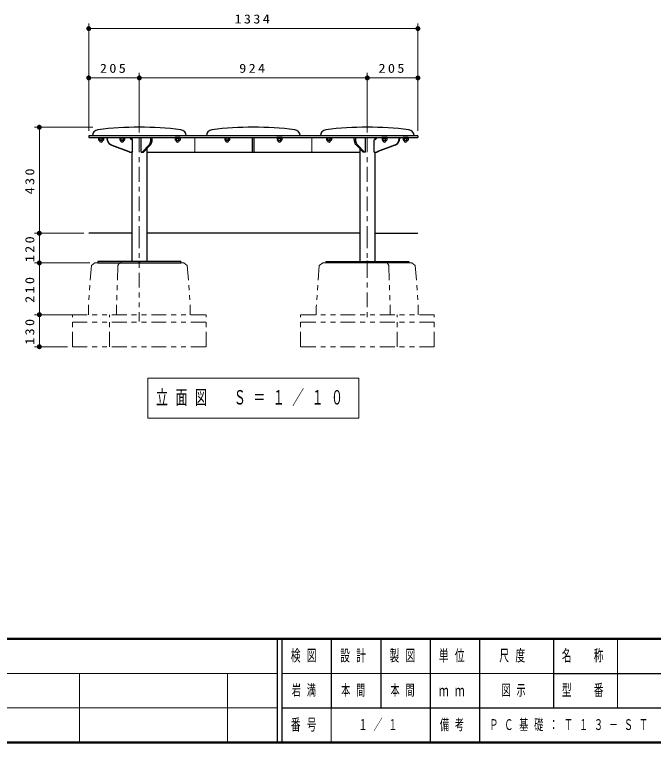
# Model space of a CAD drawing. Units: millimetres on the paper, scale 1:20, with parts at other scales. Extents: x -385 to 0, y 0 to 267.
# Drawn here: x -296.7 to -167.3, y 0 to 147.6 of the extents above; entities that cross this region are included whole.
import ezdxf

# ---------------------------------------------------------------- set-up
doc = ezdxf.new("R2010")
doc.units = ezdxf.units.MM
for name, pattern in [('USER1', [4.5, 2.5, -2]), ('USER2', [6, 3, -1, 1, -1]), ('USER3', [8, 3, -1, 1, -1, 1, -1])]:
    doc.linetypes.add(name, pattern=pattern)
doc.layers.add('LY_1', color=7, linetype='Continuous', lineweight=25)
doc.layers.add('LY_2', color=7, linetype='Continuous', lineweight=13)
doc.styles.add('ＭＳ ゴシック', font='')
doc.styles.get('ＭＳ ゴシック').set_extended_font_data('MS Gothic')

# ---------------------------------------------------------------- blocks, each defined once
blk = doc.blocks.new('filled_dot')
at = {"color": 0, "linetype": 'Continuous', "lineweight": -2, "const_width": 1.25}
blk.add_lwpolyline([(-0.625, 0, 1), (0.625, 0, 1)], format="xyb", close=True, dxfattribs=at)

msp = doc.modelspace()

# ---------------------------------------------------------------- linework, layer by layer
at = {"layer": 'LY_1', "lineweight": 13}
for p, q in [((-281.638, 123.968), (-281.638, 145.718)), ((-281.638, 144.718), (-214.958, 144.718)), ((-214.958, 123.968), (-214.958, 145.718)), ((-281.638, 134.718), (-271.388, 134.718)), ((-271.388, 123.668), (-271.388, 135.718)), ((-271.388, 134.718), (-225.208, 134.718)), ((-225.208, 123.668), (-225.208, 135.718)), ((-225.208, 134.718), (-214.958, 134.718)), ((-280.789, 124.718), (-292.638, 124.718)), ((-291.638, 103.218), (-291.638, 124.718)), ((-282.638, 103.218), (-292.638, 103.218)), ((-291.638, 97.218), (-291.638, 103.218)), ((-281.385, 97.218), (-292.638, 97.218)), ((-291.638, 86.718), (-291.638, 97.218)), ((-282.715, 86.718), (-292.638, 86.718)), ((-291.638, 80.218), (-291.638, 86.718)), ((-285.942, 80.218), (-292.638, 80.218)), ((-269.698, 73.861), (-269.698, 65.728)), ((-226.898, 73.861), (-269.698, 73.861)), ((-226.898, 65.728), (-226.898, 73.861)), ((-269.698, 65.728), (-226.898, 65.728))]:
    msp.add_line(p, q, dxfattribs=at)
at = {"layer": 'LY_1'}
for p, q in [((-214.958, 122.968), (-281.638, 122.968)), ((-281.638, 122.968), (-281.638, 122.668)), ((-281.638, 122.668), (-214.958, 122.668)), ((-279.671, 122.668), (-279.671, 122.593)), ((-279.671, 122.668), (-278.621, 122.668)), ((-279.671, 122.593), (-278.621, 122.593)), ((-278.686, 122.593), (-279.606, 122.593)), ((-279.606, 122.468), (-279.606, 122.593)), ((-279.18, 122.468), (-279.146, 122.593)), ((-279.146, 122.468), (-279.113, 122.593)), ((-278.686, 122.468), (-278.686, 122.593)), ((-278.621, 122.593), (-278.621, 122.668)), ((-275.385, 122.668), (-275.385, 122.593)), ((-275.385, 122.668), (-274.335, 122.668)), ((-275.385, 122.593), (-274.335, 122.593)), ((-274.4, 122.593), (-275.32, 122.593)), ((-275.32, 122.468), (-275.32, 122.593)), ((-274.893, 122.468), (-274.86, 122.593)), ((-274.86, 122.468), (-274.826, 122.593)), ((-274.4, 122.468), (-274.4, 122.593)), ((-274.335, 122.593), (-274.335, 122.668)), ((-272.9, 122.668), (-272.9, 122.186)), ((-264.154, 122.593), (-264.154, 122.668)), ((-263.104, 122.668), (-264.154, 122.668)), ((-263.104, 122.593), (-264.154, 122.593)), ((-264.089, 122.593), (-263.169, 122.593)), ((-264.089, 122.468), (-264.089, 122.593)), ((-263.629, 122.468), (-263.663, 122.593)), ((-263.596, 122.468), (-263.629, 122.593)), ((-263.169, 122.468), (-263.169, 122.593)), ((-263.104, 122.668), (-263.104, 122.593)), ((-254.126, 122.668), (-254.126, 122.593)), ((-254.126, 122.668), (-253.076, 122.668)), ((-254.126, 122.593), (-253.076, 122.593)), ((-253.141, 122.593), (-254.061, 122.593)), ((-254.061, 122.468), (-254.061, 122.593)), ((-253.635, 122.468), (-253.601, 122.593)), ((-253.601, 122.468), (-253.568, 122.593)), ((-253.141, 122.468), (-253.141, 122.593)), ((-253.076, 122.593), (-253.076, 122.668)), ((-243.519, 122.593), (-243.519, 122.668)), ((-242.469, 122.668), (-243.519, 122.668)), ((-242.469, 122.593), (-243.519, 122.593)), ((-243.454, 122.593), (-242.534, 122.593)), ((-243.454, 122.468), (-243.454, 122.593)), ((-242.994, 122.468), (-243.028, 122.593)), ((-242.961, 122.468), (-242.994, 122.593)), ((-242.534, 122.468), (-242.534, 122.593)), ((-242.469, 122.668), (-242.469, 122.593)), ((-233.491, 122.668), (-233.491, 122.593)), ((-233.491, 122.668), (-232.441, 122.668)), ((-233.491, 122.593), (-232.441, 122.593)), ((-232.506, 122.593), (-233.426, 122.593)), ((-233.426, 122.468), (-233.426, 122.593)), ((-233, 122.468), (-232.966, 122.593)), ((-232.966, 122.468), (-232.933, 122.593)), ((-232.506, 122.468), (-232.506, 122.593)), ((-232.441, 122.593), (-232.441, 122.668)), ((-223.695, 122.668), (-223.695, 122.186)), ((-222.261, 122.593), (-222.261, 122.668)), ((-221.211, 122.668), (-222.261, 122.668)), ((-221.211, 122.593), (-222.261, 122.593)), ((-222.196, 122.593), (-221.276, 122.593)), ((-222.196, 122.468), (-222.196, 122.593)), ((-221.736, 122.468), (-221.769, 122.593)), ((-221.702, 122.468), (-221.736, 122.593)), ((-221.276, 122.468), (-221.276, 122.593)), ((-221.211, 122.668), (-221.211, 122.593)), ((-217.974, 122.593), (-217.974, 122.668)), ((-216.924, 122.668), (-217.974, 122.668)), ((-217.974, 122.593), (-217.974, 122.668)), ((-216.924, 122.668), (-217.974, 122.668)), ((-216.924, 122.593), (-217.974, 122.593)), ((-216.924, 122.593), (-217.974, 122.593)), ((-217.909, 122.593), (-216.989, 122.593)), ((-217.909, 122.468), (-217.909, 122.593)), ((-217.909, 122.593), (-216.989, 122.593)), ((-217.909, 122.468), (-217.909, 122.593)), ((-217.449, 122.468), (-217.483, 122.593)), ((-217.449, 122.468), (-217.483, 122.593)), ((-217.416, 122.468), (-217.449, 122.593)), ((-217.416, 122.468), (-217.449, 122.593)), ((-216.989, 122.468), (-216.989, 122.593)), ((-216.989, 122.468), (-216.989, 122.593)), ((-216.924, 122.668), (-216.924, 122.593)), ((-216.924, 122.668), (-216.924, 122.593)), ((-214.958, 122.968), (-214.958, 122.668)), ((-279.571, 122.468), (-279.636, 122.43)), ((-279.636, 122.43), (-279.636, 122.106)), ((-279.571, 122.068), (-279.636, 122.106)), ((-278.686, 122.468), (-279.606, 122.468)), ((-278.722, 122.468), (-279.571, 122.468)), ((-278.722, 122.068), (-279.571, 122.068)), ((-279.391, 122.106), (-279.391, 122.43)), ((-278.901, 122.106), (-278.901, 122.43)), ((-278.722, 122.468), (-278.656, 122.43)), ((-278.722, 122.068), (-278.656, 122.106)), ((-278.656, 122.43), (-278.656, 122.106)), ((-275.284, 122.468), (-275.35, 122.43)), ((-275.35, 122.43), (-275.35, 122.106)), ((-275.284, 122.068), (-275.35, 122.106)), ((-274.4, 122.468), (-275.32, 122.468)), ((-274.435, 122.468), (-275.284, 122.468)), ((-274.435, 122.068), (-275.284, 122.068)), ((-275.105, 122.106), (-275.105, 122.43)), ((-274.615, 122.106), (-274.615, 122.43)), ((-274.435, 122.468), (-274.37, 122.43)), ((-274.435, 122.068), (-274.37, 122.106)), ((-274.37, 122.43), (-274.37, 122.106)), ((-264.053, 122.468), (-264.119, 122.43)), ((-264.119, 122.43), (-264.119, 122.106)), ((-264.053, 122.068), (-264.119, 122.106)), ((-264.089, 122.468), (-263.169, 122.468)), ((-264.053, 122.468), (-263.205, 122.468)), ((-264.053, 122.068), (-263.205, 122.068)), ((-263.874, 122.106), (-263.874, 122.43)), ((-263.384, 122.106), (-263.384, 122.43)), ((-263.205, 122.468), (-263.139, 122.43)), ((-263.205, 122.068), (-263.139, 122.106)), ((-263.139, 122.43), (-263.139, 122.106)), ((-254.025, 122.468), (-254.091, 122.43)), ((-254.091, 122.43), (-254.091, 122.106)), ((-254.025, 122.068), (-254.091, 122.106)), ((-253.141, 122.468), (-254.061, 122.468)), ((-253.177, 122.468), (-254.025, 122.468)), ((-253.177, 122.068), (-254.025, 122.068)), ((-253.846, 122.106), (-253.846, 122.43)), ((-253.356, 122.106), (-253.356, 122.43)), ((-253.177, 122.468), (-253.111, 122.43)), ((-253.177, 122.068), (-253.111, 122.106)), ((-253.111, 122.43), (-253.111, 122.106)), ((-243.419, 122.468), (-243.484, 122.43)), ((-243.484, 122.43), (-243.484, 122.106)), ((-243.419, 122.068), (-243.484, 122.106)), ((-243.454, 122.468), (-242.534, 122.468)), ((-243.419, 122.468), (-242.57, 122.468)), ((-243.419, 122.068), (-242.57, 122.068)), ((-243.239, 122.106), (-243.239, 122.43)), ((-242.749, 122.106), (-242.749, 122.43)), ((-242.57, 122.468), (-242.504, 122.43)), ((-242.57, 122.068), (-242.504, 122.106)), ((-242.504, 122.43), (-242.504, 122.106)), ((-233.391, 122.468), (-233.456, 122.43)), ((-233.456, 122.43), (-233.456, 122.106)), ((-233.391, 122.068), (-233.456, 122.106)), ((-232.506, 122.468), (-233.426, 122.468)), ((-232.542, 122.468), (-233.391, 122.468)), ((-232.542, 122.068), (-233.391, 122.068)), ((-233.211, 122.106), (-233.211, 122.43)), ((-232.721, 122.106), (-232.721, 122.43)), ((-232.542, 122.468), (-232.476, 122.43)), ((-232.542, 122.068), (-232.476, 122.106)), ((-232.476, 122.43), (-232.476, 122.106)), ((-222.16, 122.468), (-222.226, 122.43)), ((-222.226, 122.43), (-222.226, 122.106)), ((-222.16, 122.068), (-222.226, 122.106)), ((-222.196, 122.468), (-221.276, 122.468)), ((-222.16, 122.468), (-221.311, 122.468)), ((-222.16, 122.068), (-221.311, 122.068)), ((-221.981, 122.106), (-221.981, 122.43)), ((-221.491, 122.106), (-221.491, 122.43)), ((-221.311, 122.468), (-221.246, 122.43)), ((-221.311, 122.068), (-221.246, 122.106)), ((-221.246, 122.43), (-221.246, 122.106)), ((-217.873, 122.468), (-217.939, 122.43)), ((-217.873, 122.468), (-217.939, 122.43)), ((-217.939, 122.43), (-217.939, 122.106)), ((-217.939, 122.43), (-217.939, 122.106)), ((-217.873, 122.068), (-217.939, 122.106)), ((-217.873, 122.068), (-217.939, 122.106)), ((-217.909, 122.468), (-216.989, 122.468)), ((-217.909, 122.468), (-216.989, 122.468)), ((-217.873, 122.468), (-217.025, 122.468)), ((-217.873, 122.468), (-217.025, 122.468)), ((-217.873, 122.068), (-217.025, 122.068)), ((-217.873, 122.068), (-217.025, 122.068)), ((-217.694, 122.106), (-217.694, 122.43)), ((-217.694, 122.106), (-217.694, 122.43)), ((-217.204, 122.106), (-217.204, 122.43)), ((-217.204, 122.106), (-217.204, 122.43)), ((-217.025, 122.468), (-216.959, 122.43)), ((-217.025, 122.468), (-216.959, 122.43)), ((-217.025, 122.068), (-216.959, 122.106)), ((-217.025, 122.068), (-216.959, 122.106)), ((-216.959, 122.43), (-216.959, 122.106)), ((-216.959, 122.43), (-216.959, 122.106)), ((-272.9, 119.668), (-272.9, 103.218)), ((-269.875, 120.34), (-269.875, 103.218)), ((-226.72, 120.34), (-226.72, 103.218)), ((-223.695, 119.668), (-223.695, 103.218)), ((-272.9, 103.218), (-281.638, 103.218)), ((-226.72, 103.218), (-269.875, 103.218)), ((-223.695, 103.218), (-214.958, 103.218)), ((-271.538, 97.518), (-271.238, 97.518)), ((-225.058, 97.518), (-225.358, 97.518))]:
    msp.add_line(p, q, dxfattribs=at)
at = {"layer": 'LY_1', "color": 131}
for p, q in [((-277.981, 122.668), (-277.981, 122.457)), ((-277.874, 122.668), (-277.874, 122.457)), ((-270.991, 119.668), (-270.991, 122.668)), ((-269.032, 122.668), (-269.032, 122.542)), ((-268.751, 122.668), (-268.751, 122.542)), ((-248.448, 119.668), (-248.448, 122.668)), ((-248.148, 119.668), (-248.148, 122.668)), ((-227.844, 122.668), (-227.844, 122.542)), ((-227.564, 122.668), (-227.564, 122.542)), ((-225.604, 119.668), (-225.604, 122.668)), ((-218.721, 122.668), (-218.721, 122.457)), ((-218.614, 122.668), (-218.614, 122.457)), ((-277.008, 121.053), (-273.576, 119.764)), ((-276.901, 121.053), (-273.469, 119.764)), ((-272.767, 119.668), (-272.767, 122.168)), ((-269.383, 121.134), (-270.81, 119.668)), ((-269.102, 121.134), (-270.53, 119.668)), ((-227.493, 121.134), (-226.065, 119.668)), ((-227.213, 121.134), (-225.785, 119.668)), ((-223.829, 119.668), (-223.829, 122.168)), ((-219.694, 121.053), (-223.126, 119.764)), ((-219.587, 121.053), (-223.019, 119.764)), ((-272.767, 119.668), (-273.049, 119.668)), ((-270.991, 119.668), (-270.53, 119.668)), ((-269.875, 119.668), (-226.72, 119.668)), ((-225.604, 119.668), (-226.065, 119.668)), ((-223.829, 119.668), (-223.546, 119.668))]:
    msp.add_line(p, q, dxfattribs=at)
at = {"layer": 'LY_1', "linetype": 'USER2', "lineweight": 13}
for p, q in [((-271.388, 122.668), (-271.388, 103.218)), ((-225.208, 122.668), (-225.208, 103.218))]:
    msp.add_line(p, q, dxfattribs=at)
at = {"layer": 'LY_1', "color": 131, "lineweight": 13}
for p, q in [((-260.152, 119.668), (-260.152, 122.668)), ((-236.443, 119.668), (-236.443, 122.668))]:
    msp.add_line(p, q, dxfattribs=at)
at = {"layer": 'LY_1', "color": 4}
for p, q in [((-272.9, 103.218), (-272.9, 97.518)), ((-269.875, 103.218), (-269.875, 97.518)), ((-226.72, 103.218), (-226.72, 97.518)), ((-223.695, 103.218), (-223.695, 97.518)), ((-262.997, 97.518), (-279.778, 97.518)), ((-279.778, 97.518), (-279.778, 97.218)), ((-275.142, 97.518), (-275.142, 97.218)), ((-262.997, 97.518), (-262.997, 97.218)), ((-233.598, 97.518), (-233.598, 97.218)), ((-233.598, 97.518), (-216.817, 97.518)), ((-221.453, 97.518), (-221.453, 97.218)), ((-216.817, 97.518), (-216.817, 97.218)), ((-279.778, 97.218), (-262.997, 97.218)), ((-216.817, 97.218), (-233.598, 97.218))]:
    msp.add_line(p, q, dxfattribs=at)
at = {"layer": 'LY_1', "color": 4, "linetype": 'USER3', "lineweight": 13}
msp.add_line((-271.388, 103.218), (-271.388, 85.305), dxfattribs=at)
at = {"layer": 'LY_1', "color": 4, "linetype": 'USER2', "lineweight": 13}
msp.add_line((-225.208, 103.218), (-225.208, 85.305), dxfattribs=at)
at = {"layer": 'LY_1', "linetype": 'USER3', "lineweight": 13}
for p, q in [((-281.108, 96.689), (-281.715, 88.218)), ((-280.385, 97.218), (-281.108, 96.689)), ((-280.385, 97.218), (-262.391, 97.218)), ((-275.737, 96.689), (-276.009, 88.218)), ((-275.414, 97.218), (-275.737, 96.689)), ((-262.391, 97.218), (-261.668, 96.689)), ((-261.668, 96.689), (-261.061, 88.218)), ((-234.928, 96.689), (-235.535, 88.218)), ((-234.205, 97.218), (-234.928, 96.689)), ((-216.211, 97.218), (-234.205, 97.218)), ((-221.182, 97.218), (-220.858, 96.689)), ((-220.858, 96.689), (-220.586, 88.218)), ((-216.211, 97.218), (-215.488, 96.689)), ((-215.488, 96.689), (-214.881, 88.218)), ((-281.715, 88.218), (-281.715, 86.718)), ((-276.009, 88.218), (-276.009, 86.718)), ((-261.061, 88.218), (-261.061, 86.718)), ((-235.535, 88.218), (-235.535, 86.718)), ((-220.586, 88.218), (-220.586, 86.718)), ((-214.881, 88.218), (-214.881, 86.718)), ((-284.942, 86.718), (-257.834, 86.718)), ((-284.942, 80.218), (-284.942, 86.718)), ((-277.453, 80.218), (-277.453, 86.718)), ((-257.834, 80.218), (-257.834, 86.718)), ((-211.654, 86.718), (-238.762, 86.718)), ((-238.762, 80.218), (-238.762, 86.718)), ((-219.142, 80.218), (-219.142, 86.718)), ((-211.654, 80.218), (-211.654, 86.718)), ((-284.942, 85.218), (-257.834, 85.218)), ((-211.654, 85.218), (-238.762, 85.218)), ((-284.942, 80.218), (-257.834, 80.218)), ((-211.654, 80.218), (-238.762, 80.218))]:
    msp.add_line(p, q, dxfattribs=at)
at = {"layer": 'LY_1', "color": 131}
for points in [[(-269.383, 121.134), (-269.308, 121.229), (-269.24, 121.354), (-269.18, 121.506), (-269.128, 121.683), (-269.087, 121.88), (-269.056, 122.092), (-269.038, 122.315), (-269.032, 122.542)], [(-269.102, 121.134), (-269.028, 121.229), (-268.96, 121.354), (-268.899, 121.506), (-268.848, 121.683), (-268.806, 121.88), (-268.776, 122.092), (-268.758, 122.315), (-268.751, 122.542)], [(-227.493, 121.134), (-227.567, 121.229), (-227.635, 121.354), (-227.696, 121.506), (-227.748, 121.683), (-227.789, 121.88), (-227.819, 122.092), (-227.838, 122.315), (-227.844, 122.542)], [(-227.213, 121.134), (-227.287, 121.229), (-227.355, 121.354), (-227.416, 121.506), (-227.467, 121.683), (-227.509, 121.88), (-227.539, 122.092), (-227.558, 122.315), (-227.564, 122.542)]]:
    msp.add_lwpolyline(points, dxfattribs=at)
for centre, radius, start, end in [((-279.638, 122.968), 1.25, 96.93646, 180), ((-271.388, 55.156), 69.562, 83.06354, 96.93646), ((-263.138, 122.968), 1.25, 0, 83.06354), ((-256.548, 122.968), 1.25, 96.93646, 180), ((-248.298, 55.156), 69.562, 83.06354, 96.93646), ((-240.048, 122.968), 1.25, 0, 83.06354), ((-233.458, 122.968), 1.25, 96.93646, 180), ((-225.208, 55.156), 69.562, 83.06354, 96.93646), ((-216.958, 122.968), 1.25, 0, 83.06354), ((-272.767, 122.668), 0.5, 180, 270), ((-223.829, 122.668), 0.5, 270, 0), ((-276.481, 122.457), 1.5, 180, 249.4154), ((-276.374, 122.457), 1.5, 180, 249.4154), ((-220.221, 122.457), 1.5, 290.5846, 0), ((-220.114, 122.457), 1.5, 290.5846, 0), ((-273.049, 121.168), 1.5, 249.4154, 270), ((-272.942, 121.168), 1.5, 249.4154, 270), ((-223.653, 121.168), 1.5, 270, 290.5846), ((-223.546, 121.168), 1.5, 270, 290.5846)]:
    msp.add_arc(centre, radius, start, end, dxfattribs=at)
at = {"layer": 'LY_1'}
for centre, radius, start, end in [((-279.571, 122.025), 0.443, 66.13494, 89.99997), ((-279.571, 122.511), 0.443, 270.00004, 293.86505), ((-279.146, 122.068), 0.375, 180, 359.99999), ((-279.146, 121.657), 0.811, 72.41193, 107.58806), ((-279.146, 122.879), 0.811, 252.41192, 287.58805), ((-278.722, 122.025), 0.443, 90, 113.86506), ((-278.722, 122.511), 0.443, 246.13492, 269.99998), ((-275.284, 122.025), 0.443, 66.13494, 89.99997), ((-275.284, 122.511), 0.443, 270.00004, 293.86505), ((-274.86, 122.068), 0.375, 180, 359.99999), ((-274.86, 121.657), 0.811, 72.41193, 107.58806), ((-274.86, 122.879), 0.811, 252.41192, 287.58805), ((-274.435, 122.025), 0.443, 90, 113.86506), ((-274.435, 122.511), 0.443, 246.13492, 269.99998), ((-264.053, 122.025), 0.443, 66.13494, 90), ((-264.053, 122.511), 0.443, 270.00002, 293.86508), ((-263.629, 122.068), 0.375, 180.00001, 0), ((-263.629, 121.657), 0.811, 72.41194, 107.58807), ((-263.629, 122.879), 0.811, 252.41195, 287.58808), ((-263.205, 122.025), 0.443, 90.00003, 113.86506), ((-263.205, 122.511), 0.443, 246.13495, 269.99996), ((-254.025, 122.025), 0.443, 66.13494, 89.99997), ((-254.025, 122.511), 0.443, 270.00004, 293.86505), ((-253.601, 122.068), 0.375, 180, 359.99999), ((-253.601, 121.657), 0.811, 72.41193, 107.58806), ((-253.601, 122.879), 0.811, 252.41192, 287.58805), ((-253.177, 122.025), 0.443, 90, 113.86506), ((-253.177, 122.511), 0.443, 246.13492, 269.99998), ((-243.419, 122.025), 0.443, 66.13494, 90), ((-243.419, 122.511), 0.443, 270.00002, 293.86508), ((-242.994, 122.068), 0.375, 180.00001, 0), ((-242.994, 121.657), 0.811, 72.41194, 107.58807), ((-242.994, 122.879), 0.811, 252.41195, 287.58808), ((-242.57, 122.025), 0.443, 90.00003, 113.86506), ((-242.57, 122.511), 0.443, 246.13495, 269.99996), ((-233.391, 122.025), 0.443, 66.13494, 89.99997), ((-233.391, 122.511), 0.443, 270.00004, 293.86505), ((-232.966, 122.068), 0.375, 180, 359.99999), ((-232.966, 121.657), 0.811, 72.41193, 107.58806), ((-232.966, 122.879), 0.811, 252.41192, 287.58805), ((-232.542, 122.025), 0.443, 90, 113.86506), ((-232.542, 122.511), 0.443, 246.13492, 269.99998), ((-222.16, 122.025), 0.443, 66.13494, 90), ((-222.16, 122.511), 0.443, 270.00002, 293.86508), ((-221.736, 122.068), 0.375, 180.00001, 0), ((-221.736, 121.657), 0.811, 72.41194, 107.58807), ((-221.736, 122.879), 0.811, 252.41195, 287.58808), ((-221.311, 122.025), 0.443, 90.00003, 113.86506), ((-221.311, 122.511), 0.443, 246.13495, 269.99996), ((-217.873, 122.025), 0.443, 66.13494, 90), ((-217.873, 122.025), 0.443, 66.13494, 90), ((-217.873, 122.511), 0.443, 270.00002, 293.86508), ((-217.873, 122.511), 0.443, 270.00002, 293.86508), ((-217.449, 122.068), 0.375, 180.00001, 0), ((-217.449, 122.068), 0.375, 180.00001, 0), ((-217.449, 121.657), 0.811, 72.41194, 107.58807), ((-217.449, 121.657), 0.811, 72.41194, 107.58807), ((-217.449, 122.879), 0.811, 252.41195, 287.58808), ((-217.449, 122.879), 0.811, 252.41195, 287.58808), ((-217.025, 122.025), 0.443, 90.00003, 113.86506), ((-217.025, 122.025), 0.443, 90.00003, 113.86506), ((-217.025, 122.511), 0.443, 246.13495, 269.99996), ((-217.025, 122.511), 0.443, 246.13495, 269.99996)]:
    msp.add_arc(centre, radius, start, end, dxfattribs=at)
at = {"layer": 'LY_1', "linetype": 'USER1', "lineweight": 13}
for centre, start, end in [((-279.146, 122.068), 180, 359.99999), ((-274.86, 122.068), 180, 359.99999), ((-263.629, 122.068), 180.00001, 0), ((-253.601, 122.068), 180, 359.99999), ((-242.994, 122.068), 180.00001, 0), ((-232.966, 122.068), 180, 359.99999), ((-221.736, 122.068), 180.00001, 0), ((-217.449, 122.068), 180.00001, 0), ((-217.449, 122.068), 180.00001, 0)]:
    msp.add_arc(centre, 0.325, start, end, dxfattribs=at)
at = {"layer": 'LY_2', "lineweight": 50}
for p, q in [((-385, 21), (0, 21)), ((-385, 0), (0, 0))]:
    msp.add_line(p, q, dxfattribs=at)
at = {"layer": 'LY_2', "color": 211, "lineweight": 25}
for p, q in [((-243.5, 21), (-243.5, 0)), ((-242.5, 21), (-242.5, 0)), ((-232.5, 21), (-232.5, 7)), ((-222.5, 21), (-222.5, 7)), ((-212.5, 21), (-212.5, 0)), ((-202.5, 21), (-202.5, 7)), ((-187.5, 21), (-187.5, 7)), ((-187.5, 14), (-70, 14)), ((-242.5, 7), (0, 7))]:
    msp.add_line(p, q, dxfattribs=at)
at = {"layer": 'LY_2'}
for p, q in [((-174.5, 21), (-174.5, 7)), ((-385, 14), (-243.5, 14)), ((-283.5, 14), (-283.5, 0)), ((-253.5, 14), (-253.5, 0)), ((-242.5, 14), (-187.5, 14)), ((-385, 7), (-243.5, 7)), ((-232.5, 7), (-232.5, 0))]:
    msp.add_line(p, q, dxfattribs=at)
at = {"layer": 'LY_2', "lineweight": 25}
msp.add_line((-202.5, 7), (-202.5, 0), dxfattribs=at)

# ---------------------------------------------------------------- block references
at = {"layer": 'LY_1', "lineweight": 13, "xscale": 0.4, "yscale": 0.4}
for p in [(-281.638, 144.718), (-281.638, 134.718), (-271.388, 134.718), (-225.208, 134.718)]:
    msp.add_blockref('filled_dot', p, dxfattribs=at)
for p, rotation in [((-214.958, 144.718), 180), ((-271.388, 134.718), 180), ((-225.208, 134.718), 180), ((-214.958, 134.718), 180), ((-291.638, 124.718), 270), ((-291.638, 103.218), 90), ((-291.638, 103.218), 270), ((-291.638, 97.218), 90), ((-291.638, 97.218), 270), ((-291.638, 86.718), 90), ((-291.638, 86.718), 270), ((-291.638, 80.218), 90)]:
    msp.add_blockref('filled_dot', p, dxfattribs=dict(at, rotation=rotation))

# ---------------------------------------------------------------- texts
at = {"layer": 'LY_1', "style": 'ＭＳ ゴシック'}
for s, insert, char_height, attachment_point in [('\\T1.33;\\W1.15;1334', (-248.298, 145.718), 1.833, 8), ('\\T1.33;\\W1.15;205', (-276.513, 135.718), 1.833, 8), ('\\T1.33;\\W1.15;924', (-248.298, 135.718), 1.833, 8), ('\\T1.33;\\W1.15;205', (-220.083, 135.718), 1.833, 8), ('\\T1.64;\\W0.6;立面図\u3000Ｓ＝１／１０', (-248.298, 69.794), 2.933, 5), ('\\T1.64;\\W0.6;岩満', (-240.5, 10.5), 2.199, 4), ('\\T1.64;\\W0.6;本間', (-230.5, 10.5), 2.199, 4), ('\\T1.64;\\W0.6;本間', (-220.5, 10.5), 2.199, 4), ('\\T1.64;\\W0.6;図示', (-198, 10.5), 2.199, 4), ('\\T1.64;\\W0.6;１／１', (-227, 3.5), 2.199, 4), ('\\T1.64;\\W0.6;ＰＣ基礎：Ｔ１３－ＳＴ', (-200.5, 3.5), 2.199, 4)]:
    msp.add_mtext(s, dxfattribs=dict(at, insert=insert, char_height=char_height, attachment_point=attachment_point))
at = {"layer": 'LY_1', "char_height": 1.833, "attachment_point": 8, "rotation": 90, "style": 'ＭＳ ゴシック'}
for s, insert in [('\\T1.33;\\W1.15;430', (-292.638, 113.968)), ('\\T1.33;\\W1.15;120', (-292.638, 100.218)), ('\\T1.33;\\W1.15;210', (-292.638, 91.968)), ('\\T1.33;\\W1.15;130', (-292.638, 83.468))]:
    msp.add_mtext(s, dxfattribs=dict(at, insert=insert))
at = {"layer": 'LY_2', "color": 4, "attachment_point": 4, "style": 'ＭＳ ゴシック'}
for s, insert, char_height in [('\\T1.64;\\W0.6;検図', (-240.7, 17.5), 2.346), ('\\T1.64;\\W0.6;設計', (-230.7, 17.5), 2.346), ('\\T1.64;\\W0.6;製図', (-220.7, 17.5), 2.346), ('\\T1.64;\\W0.6;単位', (-210.7, 17.5), 2.346), ('\\T1.64;\\W0.6;尺度', (-198.45, 17.5), 2.346), ('\\T1.64;\\W0.6;名\u3000称', (-185.8, 17.5), 2.346), ('\\T1.64;\\W0.6;型\u3000番', (-185.8, 10.5), 2.346), ('\\T1.64;\\W0.6;ｍｍ', (-210.7, 10.5), 2.346), ('\\T1.64;\\W0.6;番号', (-240.7, 3.5), 2.346), ('\\T1.64;\\W0.6;備考', (-210.5, 3.5), 2.199)]:
    msp.add_mtext(s, dxfattribs=dict(at, insert=insert, char_height=char_height))

doc.saveas('drawing.dxf')
